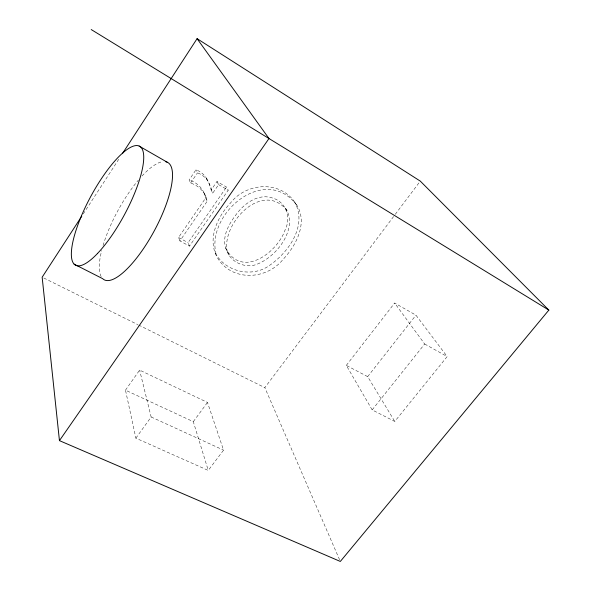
<?xml version="1.0" encoding="UTF-8"?>
<svg xmlns="http://www.w3.org/2000/svg" width="591" height="591" viewBox="0 0 591 591"><rect width="100%" height="100%" fill="white"/><g stroke="black" fill="none" stroke-linecap="round" stroke-linejoin="round"><path stroke-width="0.44" stroke-dasharray="2.96 2.22" d="M83.272 213.898L119.367 158.322M216.963 181.533L218.604 184.636L212.76 193.139L211.164 189.984L216.963 181.533L226.501 187.059L228.207 190.191L189.497 246.129L179.908 240.921L207.234 201.184C205.602 192.518 198.879 185.618 190.59 183.025L189.135 179.915L195.968 169.816C201.398 171.678 205.823 175.948 208.039 181.23C205.535 177.381 201.827 174.367 197.475 172.86L195.968 169.816M190.59 183.025L197.475 172.86M179.908 240.921L178.563 237.486L205.675 197.978C204.05 189.364 197.379 182.501 189.135 179.915M189.497 246.129L188.093 242.672L226.501 187.059M125.484 390.171L139.616 370.114L207.478 402.434L223.561 450.143L208.254 470.429L135.878 438.167L125.484 390.171L193.309 421.678L208.254 470.429M135.878 438.167L151.141 416.973L139.616 370.114M193.309 421.678L207.478 402.434M339.589 559.766L264.834 387.637L394.736 215.035M395.29 214.297L420.275 181.105M346.304 365.393L394.64 303.035L415.953 315.173L447.18 356.558L394.766 421.449L372.175 409.903L346.304 365.393L367.668 376.63L394.766 421.449M367.668 376.63L415.953 315.173M372.175 409.903L424.663 343.999L394.64 303.035M151.141 416.973L223.561 450.143M43.808 278.021L137.829 324.644M138.649 325.057L264.834 387.637M178.563 237.486L188.093 242.672M424.663 343.999L447.18 356.558M218.604 184.636L228.207 190.191M225.54 247.895C241.49 279.477 277.962 252.571 285.431 228.953C291.533 216.919 285.483 201.346 272.111 197.896C259.619 193.811 247.127 201.568 239.17 210.751C230.261 221.559 219.756 237.139 227.188 251.352C230.815 261.547 242.539 267.058 252.904 265.485C274.29 260.424 299.873 228.894 285.054 207.434M294.643 202.056C279.55 179.989 245.723 182.863 230.364 203.178C216.07 218.175 205.631 242.96 219.874 261.377C235.632 281.863 267.812 278.708 283.126 259.309C297.022 244.792 309.241 220.177 294.643 202.056C308.192 226.242 287.307 254.315 266.977 267.095C249.343 277.696 223.479 270.678 214.799 251.759M296.785 205.225C265.263 163.042 204.626 214.363 216.38 255.246M287.13 210.64C262.995 179.959 221.285 223.191 227.188 251.352M206.466 178.142L210.536 186.32L212.76 193.139M204.131 193.087L205.683 196.264M205.675 197.978L207.234 201.184M227.668 252.313L229.33 255.8M208.948 183.203L211.164 189.984M101.179 276.632A66.717 20.803 -61.6 0 1 101.696 250.495M103.063 245.509A66.717 20.803 -61.6 0 1 138.375 180.137M142.025 176.007A66.717 20.803 -61.6 0 1 163.013 161.609"/><path stroke-width="0.89" d="M81.765 216.217L42.153 277.201L59.447 440.635L340.32 561.45L548.847 310.098L420.275 181.105L197.084 38.666L122.381 153.69M59.447 440.635L268.979 138.523L197.084 38.666M74.074 264.125L102.679 278.671A66.717 20.803 -61.6 0 0 154.347 230.697A66.717 20.803 -61.6 0 0 165.583 161.683M139.136 146.073L167.09 162.141M91.213 29.55L548.847 310.098M97.633 253.347A67.551 19.156 -61.7 0 0 142.66 150.099A67.551 19.156 -61.7 0 0 82.319 213.802A67.551 19.156 -61.7 0 0 97.633 253.347"/></g></svg>
